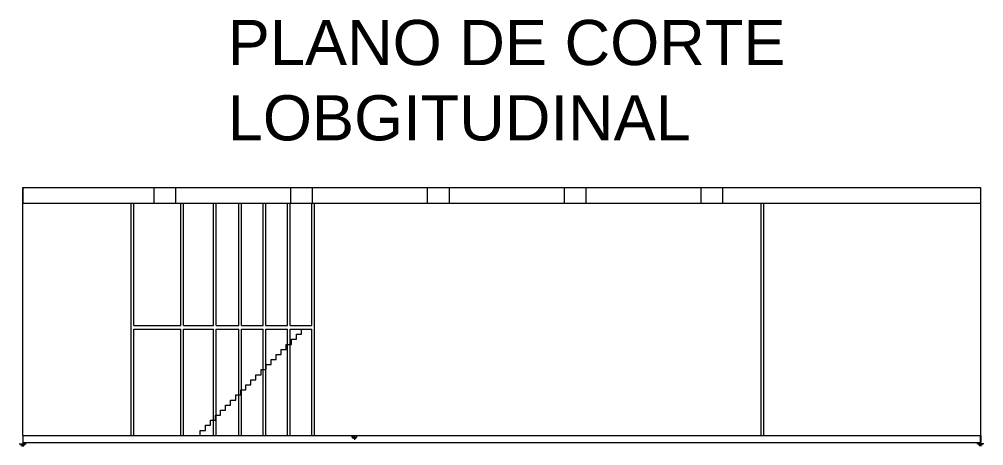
# Model space of a CAD drawing. Header units: millimetres. Extents: x -461 to 1315, y -154 to 152.
# Drawn here: x -145.7 to -92.3, y -112 to -88.4 of the extents above; entities that cross this region are included whole.
import ezdxf

# ---------------------------------------------------------------- set-up
doc = ezdxf.new("R2010")
doc.units = ezdxf.units.MM
doc.layers.get('0').update_dxf_attribs({"lineweight": 13})
for name, color, linetype, lineweight in [('A-AREA', 7, 'Continuous', 5), ('A-ROOF', 200, 'Continuous', 13), ('A-WALL', 253, 'Continuous', 15), ('E-AUXL', 72, 'Continuous', 13), ('E-GRND', 5, 'Continuous', 13), ('E-LTNG', 40, 'Continuous', 13), ('S-FNDN', 143, 'Continuous', 13), ('S-STRS', 4, 'Continuous', 13)]:
    doc.layers.add(name, color=color, linetype=linetype, lineweight=lineweight)
doc.styles.get("Standard").update_dxf_attribs({"font": 'arial.ttf'})

# ---------------------------------------------------------------- blocks, each defined once
blk = doc.blocks.new('*U299')
for p, q in [((0, 0), (0, -54.6)), ((-21.9, -54.6), (21.9, -54.6)), ((-14.6, -60.5), (14.6, -60.5)), ((-7.3, -66.3), (7.3, -66.3))]:
    blk.add_line(p, q)
blk = doc.blocks.new('RETIE - Tierra aislada')
for p, q in [((0, 0), (0, 20)), ((0, 0), (0, -20)), ((0, -20), (-20, -20)), ((0, -24), (-10, -24)), ((0, -28), (-5, -28)), ((0, -20), (20, -20)), ((0, -20), (0, -24)), ((0, -24), (10, -24)), ((0, -24), (0, -28)), ((0, -28), (5, -28))]:
    blk.add_line(p, q)
blk.add_arc((0, -35), 35, 0, 180)

msp = doc.modelspace()

# ---------------------------------------------------------------- linework, layer by layer
at = {"layer": 'A-ROOF'}
for p, q in [((-145.476, -97.733, 0.072), (-92.476, -97.733, 0.072)), ((-145.476, -97.733, 0.072), (-145.476, -98.598, 0.072)), ((-92.476, -98.598, 0.072), (-92.476, -97.733, 0.072))]:
    msp.add_line(p, q, dxfattribs=at)
at = {"layer": 'A-WALL'}
for p, q in [((-145.476, -111.463, 0.072), (-145.476, -97.733, 0.072)), ((-92.476, -111.463, 0.072), (-92.476, -97.733, 0.072)), ((-145.476, -98.598, 0.072), (-92.476, -98.598, 0.072)), ((-139.476, -111.463, 0.087), (-139.476, -98.598, 0.072)), ((-139.326, -105.383, 0.077), (-139.326, -98.598, 0.072)), ((-136.726, -105.383, 0.074), (-136.726, -98.598, 0.072)), ((-136.576, -105.383, 0.074), (-136.576, -98.598, 0.072)), ((-134.926, -105.383, 0.074), (-134.926, -98.598, 0.072)), ((-134.776, -105.383, 0.074), (-134.776, -98.598, 0.072)), ((-133.526, -105.383, 0.074), (-133.526, -98.598, 0.072)), ((-133.376, -105.383, 0.074), (-133.376, -98.598, 0.072)), ((-132.176, -105.383, 0.074), (-132.176, -98.598, 0.072)), ((-132.026, -105.383, 0.074), (-132.026, -98.598, 0.072)), ((-130.826, -105.383, 0.1), (-130.826, -98.598, 0.096)), ((-130.676, -105.383, 0.1), (-130.676, -98.598, 0.096)), ((-129.476, -105.383, 0.074), (-129.476, -98.598, 0.072)), ((-129.326, -111.463, 0.076), (-129.326, -98.598, 0.072)), ((-104.626, -111.463, 0.082), (-104.626, -98.598, 0.072)), ((-104.476, -111.463, 0.082), (-104.476, -98.598, 0.072)), ((-139.326, -105.383, 0.074), (-136.726, -105.383, 0.074)), ((-139.326, -111.463, 0.082), (-139.326, -105.583, 0.077)), ((-139.326, -105.583, 0.074), (-136.726, -105.583, 0.074)), ((-136.726, -111.463, 0.076), (-136.726, -105.583, 0.074)), ((-136.576, -105.383, 0.074), (-134.926, -105.383, 0.074)), ((-136.576, -105.583, 0.074), (-134.926, -105.583, 0.074)), ((-136.576, -111.463, 0.076), (-136.576, -105.583, 0.074)), ((-134.926, -111.463, 0.076), (-134.926, -105.583, 0.074)), ((-134.776, -105.383, 0.074), (-133.526, -105.383, 0.074)), ((-134.776, -105.583, 0.074), (-133.526, -105.583, 0.074)), ((-134.776, -111.463, 0.076), (-134.776, -105.583, 0.074)), ((-133.526, -111.463, 0.076), (-133.526, -105.583, 0.074)), ((-133.376, -105.383, 0.074), (-132.176, -105.383, 0.074)), ((-133.376, -105.583, 0.074), (-132.176, -105.583, 0.074)), ((-133.376, -111.463, 0.076), (-133.376, -105.583, 0.074)), ((-132.176, -111.463, 0.076), (-132.176, -105.583, 0.074)), ((-132.026, -105.383, 0.074), (-130.826, -105.383, 0.074)), ((-132.026, -105.583, 0.074), (-130.826, -105.583, 0.074)), ((-132.026, -111.463, 0.076), (-132.026, -105.583, 0.074)), ((-130.826, -111.463, 0.104), (-130.826, -105.583, 0.1)), ((-130.676, -105.383, 0.074), (-129.476, -105.383, 0.074)), ((-130.676, -105.583, 0.074), (-129.476, -105.583, 0.074)), ((-130.676, -111.463, 0.104), (-130.676, -105.583, 0.1)), ((-129.476, -111.463, 0.076), (-129.476, -105.583, 0.074)), ((-145.476, -111.463, 0.072), (-92.476, -111.463, 0.072))]:
    msp.add_line(p, q, dxfattribs=at)
at = {"layer": 'E-AUXL'}
for p, q in [((-138.204, -98.598, 0.072), (-138.204, -97.733, 0.072)), ((-137.004, -98.598, 0.072), (-137.004, -97.733, 0.072)), ((-130.64, -98.598, 0.144), (-130.64, -97.733, 0.144)), ((-129.44, -98.598, 0.144), (-129.44, -97.733, 0.144)), ((-123.076, -98.598, 0.144), (-123.076, -97.733, 0.144)), ((-121.876, -98.598, 0.144), (-121.876, -97.733, 0.144)), ((-115.512, -98.598, 0.144), (-115.512, -97.733, 0.144)), ((-114.312, -98.598, 0.144), (-114.312, -97.733, 0.144)), ((-107.948, -98.598, 0.144), (-107.948, -97.733, 0.144)), ((-106.748, -98.598, 0.144), (-106.748, -97.733, 0.144))]:
    msp.add_line(p, q, dxfattribs=at)
at = {"layer": 'E-LTNG'}
for p, q in [((-145.46, -98.157, 0.072), (-145.453, -98.137, 0.072)), ((-92.508, -98.157, 0.072), (-92.501, -98.137, 0.072)), ((-145.476, -98.478, 0.072), (-145.452, -98.478, 0.072)), ((-92.524, -98.478, 0.072), (-92.5, -98.478, 0.072))]:
    msp.add_line(p, q, dxfattribs=at)
for centre in [(-145.452, -98.138, 0.072), (-92.5, -98.138, 0.072)]:
    msp.add_arc(centre, 0.00123, 90, 166.3195, dxfattribs=at)
at = {"layer": 'S-FNDN'}
for p, q in [((-145.476, -111.463, 0.072), (-145.476, -111.863, 0.072)), ((-92.476, -111.463, 0.072), (-92.476, -111.863, 0.072)), ((-145.476, -111.863, 0.072), (-92.476, -111.863, 0.072))]:
    msp.add_line(p, q, dxfattribs=at)
at = {"layer": 'S-STRS'}
for p, q in [((-130.053, -105.863, 1.512), (-130.053, -105.583, 1.512)), ((-130.053, -105.583, 1.512), (-129.773, -105.583, 1.512)), ((-130.613, -106.423, 1.368), (-130.613, -106.143, 1.368)), ((-130.613, -106.143, 1.368), (-130.333, -106.143, 1.368)), ((-130.333, -106.143, 1.44), (-130.333, -105.863, 1.44)), ((-130.333, -105.863, 1.44), (-130.053, -105.863, 1.44)), ((-130.893, -106.703, 1.296), (-130.893, -106.423, 1.296)), ((-130.893, -106.423, 1.296), (-130.613, -106.423, 1.296)), ((-131.453, -107.263, 1.152), (-131.453, -106.983, 1.152)), ((-131.453, -106.983, 1.152), (-131.173, -106.983, 1.152)), ((-131.173, -106.983, 1.224), (-131.173, -106.703, 1.224)), ((-131.173, -106.703, 1.224), (-130.893, -106.703, 1.224)), ((-132.013, -107.823, 1.008), (-132.013, -107.543, 1.008)), ((-132.013, -107.543, 1.008), (-131.733, -107.543, 1.008)), ((-131.733, -107.543, 1.08), (-131.733, -107.263, 1.08)), ((-131.733, -107.263, 1.08), (-131.453, -107.263, 1.08)), ((-132.573, -108.383, 0.864), (-132.573, -108.103, 0.864)), ((-132.573, -108.103, 0.864), (-132.293, -108.103, 0.864)), ((-132.293, -108.103, 0.936), (-132.293, -107.823, 0.936)), ((-132.293, -107.823, 0.936), (-132.013, -107.823, 0.936)), ((-133.133, -108.943, 0.72), (-133.133, -108.663, 0.72)), ((-133.133, -108.663, 0.72), (-132.853, -108.663, 0.72)), ((-132.853, -108.663, 0.792), (-132.853, -108.383, 0.792)), ((-132.853, -108.383, 0.792), (-132.573, -108.383, 0.792)), ((-133.693, -109.503, 0.576), (-133.693, -109.223, 0.576)), ((-133.693, -109.223, 0.576), (-133.413, -109.223, 0.576)), ((-133.413, -109.223, 0.648), (-133.413, -108.943, 0.648)), ((-133.413, -108.943, 0.648), (-133.133, -108.943, 0.648)), ((-134.253, -110.063, 0.432), (-134.253, -109.783, 0.432)), ((-134.253, -109.783, 0.432), (-133.973, -109.783, 0.432)), ((-133.973, -109.783, 0.504), (-133.973, -109.503, 0.504)), ((-133.973, -109.503, 0.504), (-133.693, -109.503, 0.504)), ((-134.813, -110.623, 0.288), (-134.813, -110.343, 0.288)), ((-134.813, -110.343, 0.288), (-134.533, -110.343, 0.288)), ((-134.533, -110.343, 0.36), (-134.533, -110.063, 0.36)), ((-134.533, -110.063, 0.36), (-134.253, -110.063, 0.36)), ((-135.373, -111.183, 0.144), (-135.373, -110.903, 0.144)), ((-135.373, -110.903, 0.144), (-135.093, -110.903, 0.144)), ((-135.093, -110.903, 0.216), (-135.093, -110.623, 0.216)), ((-135.093, -110.623, 0.216), (-134.813, -110.623, 0.216)), ((-135.653, -111.463, 0.072), (-135.653, -111.183, 0.072)), ((-135.653, -111.183, 0.072), (-135.373, -111.183, 0.072))]:
    msp.add_line(p, q, dxfattribs=at)

# ---------------------------------------------------------------- block references
at = {"layer": 'E-GRND', "xscale": 0.008603423977728217, "yscale": 0.008603423977728217, "zscale": 0.008603423977728217}
for p in [(-145.476, -111.463), (-92.507, -111.449)]:
    msp.add_blockref('*U299', p, dxfattribs=at)
at = {"layer": 'E-GRND', "xscale": 0.004077347847357617, "yscale": 0.004077347847357617, "zscale": 0.004077347847357617, "rotation": 180}
msp.add_blockref('RETIE - Tierra aislada', (-127.131, -111.634), dxfattribs=at)

# ---------------------------------------------------------------- texts
at = {"layer": 'A-AREA', "insert": (-134.134, -88.465, 0.024), "char_height": 2.5, "attachment_point": 1}
msp.add_mtext_dynamic_manual_height_columns('PLANO DE CORTE LOBGITUDINAL', width=46.63284, gutter_width=12.5, heights=[0], dxfattribs=at)

doc.saveas('drawing.dxf')
